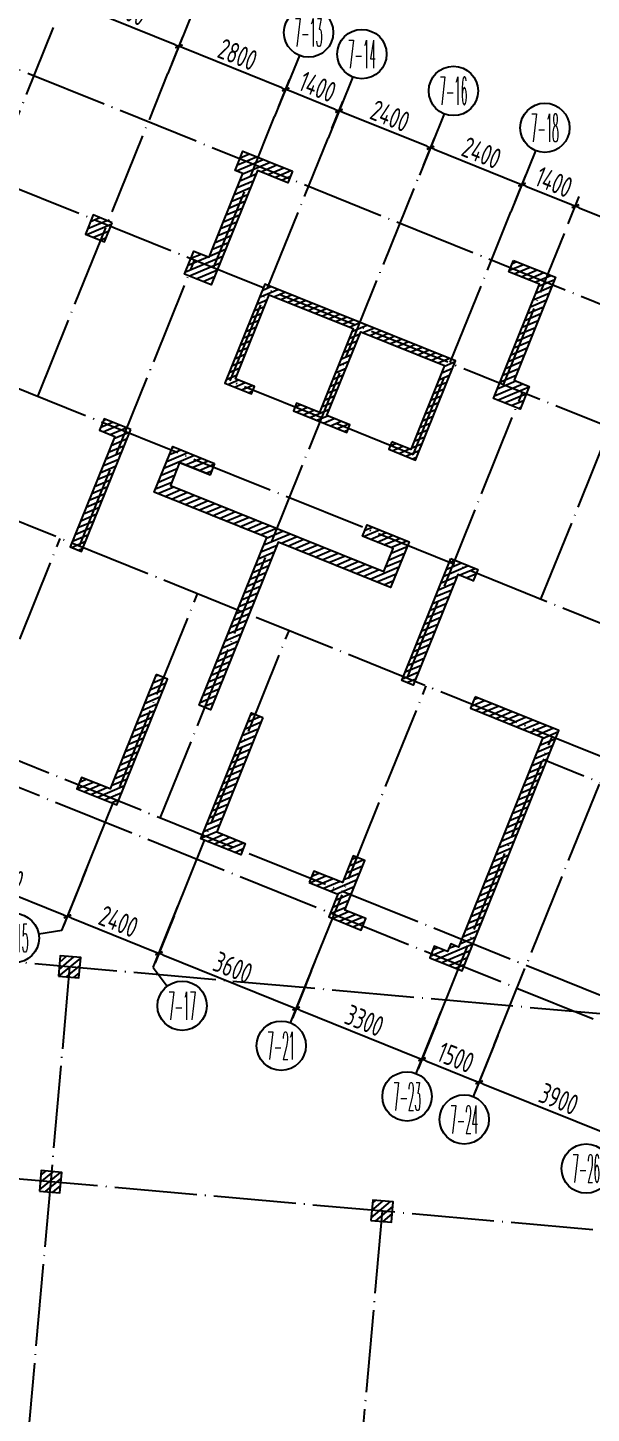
# Model space of a CAD drawing. Header units: millimetres. Extents: x 156735 to 386235, y 467499 to 703525.
# Drawn here: x 242699 to 256413, y 497870 to 531585 of the extents above; entities that cross this region are included whole.
import ezdxf
from ezdxf.enums import TextEntityAlignment as Align

# ---------------------------------------------------------------- set-up
doc = ezdxf.new("R2010")
doc.units = ezdxf.units.MM
doc.header["$LTSCALE"] = 100
doc.header["$PDMODE"] = 35
doc.header["$PDSIZE"] = 200
doc.linetypes.add('DOTE', pattern=[2.42, 2, -0.2, 0.02, -0.2])
for name, color, linetype in [('B-TEXT', 7, 'Continuous'), ('COLU', 7, 'Continuous'), ('colu-主楼', 7, 'Continuous'), ('h斜线-主楼', 7, 'Continuous'), ('h斜线-柱', 7, 'Continuous'), ('Q-AXIS', 3, 'Continuous'), ('Q-dote', 253, 'DOTE'), ('wall-主楼', 2, 'Continuous')]:
    doc.layers.add(name, color=color, linetype=linetype)
doc.styles.add('_TCH_AXIS', font='COMPLEX', dxfattribs={"bigfont": 'GBCBIG'})
doc.styles.add('COMPLEX', font='tssdeng.shx', dxfattribs={"width": 0.7, "bigfont": 'tssdchn.shx'})
doc.styles.add('TSSD_Dimension', font='Tssdeng.shx', dxfattribs={"width": 0.7, "bigfont": 'hztxt.shx'})
doc.dimstyles.new('TSSD_100_100$0', dxfattribs={"dimtxt": 300, "dimasz": 100, "dimexe": 250, "dimexo": 250, "dimgap": 100, "dimtad": 1, "dimdec": 0, "dimzin": 0, "dimdsep": 46, "dimtxsty": 'TSSD_Dimension', "dimblk": '_tsdbk', "dimblk1": '_tsdbk', "dimblk2": '_tsdbk', "dimsah": 1, "dimcen": 0, "dimclrt": 7, "dimadec": 0, "dimazin": 0, "dimtfac": 1, "dimtdec": 0, "dimtix": 1, "dimtmove": 2, "dimatfit": 3, "dimldrblk": '_tsdbk', "dimfxl": 1, "dimtolj": 1, "dimtzin": 0, "dimarcsym": 0})
pattern_1 = [(23.04538, (-467527.32, -323147.44), (-49.715429, 116.864777), [])]
pattern_2 = [(39.931646, (-467527.32, -323147.44), (-81.517904, 97.384965), [])]

# ---------------------------------------------------------------- blocks, each defined once
blk = doc.blocks.new('_tsdbk')
blk.add_line((-1, 0), (0, 0))
at = {"const_width": 0.5}
blk.add_lwpolyline([(-0.7, -0.7), (0.7, 0.7)], dxfattribs=at)
blk = doc.blocks.new('*D35')
at = {"layer": 'Defpoints', "color": 0}
for p in [(240789, 512450), (244128, 511104), (243667, 509961)]:
    blk.add_point(p, dxfattribs=at)
at = {"layer": 'Q-AXIS', "color": 0, "lineweight": -2}
for p, q in [((240696, 512218), (240235, 511075)), ((240421, 511270), (243575, 509999)), ((244034, 510872), (243574, 509729))]:
    blk.add_line(p, q, dxfattribs=at)
at = {"layer": 'Q-AXIS', "color": 0, "lineweight": -2, "xscale": 100, "yscale": 100, "zscale": 100}
for p, rotation in [((240328, 511307), 158.0453799604055), ((243667, 509961), 338.0453799604055)]:
    blk.add_blockref('_tsdbk', p, dxfattribs=dict(at, rotation=rotation))
at = {"layer": 'Q-AXIS', "color": 7, "insert": (242129, 510959), "char_height": 500, "attachment_point": 5, "rotation": 338.0454, "style": 'TSSD_Dimension'}
blk.add_mtext('\\A1;3600', dxfattribs=at)
blk = doc.blocks.new('*D43')
at = {"layer": 'Defpoints', "color": 0}
for p in [(254145, 507066), (257762, 505608), (257301, 504465)]:
    blk.add_point(p, dxfattribs=at)
at = {"layer": 'Q-AXIS', "color": 0, "lineweight": -2}
for p, q in [((254051, 506834), (253591, 505692)), ((253777, 505886), (257208, 504503)), ((257668, 505376), (257208, 504233))]:
    blk.add_line(p, q, dxfattribs=at)
at = {"layer": 'Q-AXIS', "color": 0, "lineweight": -2, "xscale": 100, "yscale": 100, "zscale": 100}
for p, rotation in [((253684, 505923), 158.0453799604055), ((257301, 504465), 338.0453799604055)]:
    blk.add_blockref('_tsdbk', p, dxfattribs=dict(at, rotation=rotation))
at = {"layer": 'Q-AXIS', "color": 7, "insert": (255624, 505519), "char_height": 500, "attachment_point": 5, "rotation": 338.0454, "style": 'TSSD_Dimension'}
blk.add_mtext('\\A1;3900', dxfattribs=at)
blk = doc.blocks.new('_AXISO')
blk.add_circle((0, 0), 0.5)
at = {"layer": 'B-TEXT', "style": 'COMPLEX', "width": 1.450893}
blk.add_attdef('A', text='', height=0.56, dxfattribs=at).set_placement((0.249375, -0.28), (0.749375, -0.28), align=Align.FIT)
blk = doc.blocks.new('*D46')
at = {"layer": 'Defpoints', "color": 0}
for p in [(249693, 508861), (252753, 507627), (252293, 506484)]:
    blk.add_point(p, dxfattribs=at)
at = {"layer": 'Q-AXIS', "color": 0, "lineweight": -2}
for p, q in [((249599, 508629), (249139, 507486)), ((249325, 507681), (252200, 506522)), ((252660, 507395), (252199, 506252))]:
    blk.add_line(p, q, dxfattribs=at)
at = {"layer": 'Q-AXIS', "color": 0, "lineweight": -2, "xscale": 100, "yscale": 100, "zscale": 100}
for p, rotation in [((249232, 507718), 158.0453799604055), ((252293, 506484), 338.0453799604055)]:
    blk.add_blockref('_tsdbk', p, dxfattribs=dict(at, rotation=rotation))
at = {"layer": 'Q-AXIS', "color": 7, "insert": (250893, 507426), "char_height": 500, "attachment_point": 5, "rotation": 338.0454, "style": 'TSSD_Dimension'}
blk.add_mtext('\\A1;3300', dxfattribs=at)
blk = doc.blocks.new('*D47')
at = {"layer": 'Defpoints', "color": 0}
for p in [(246354, 510207), (249693, 508861), (249232, 507718)]:
    blk.add_point(p, dxfattribs=at)
at = {"layer": 'Q-AXIS', "color": 0, "lineweight": -2}
for p, q in [((246260, 509975), (245800, 508832)), ((245986, 509027), (249139, 507755)), ((249599, 508629), (249139, 507486))]:
    blk.add_line(p, q, dxfattribs=at)
at = {"layer": 'Q-AXIS', "color": 0, "lineweight": -2, "xscale": 100, "yscale": 100, "zscale": 100}
for p, rotation in [((245893, 509064), 158.0453799604055), ((249232, 507718), 338.0453799604055)]:
    blk.add_blockref('_tsdbk', p, dxfattribs=dict(at, rotation=rotation))
at = {"layer": 'Q-AXIS', "color": 7, "insert": (247694, 508716), "char_height": 500, "attachment_point": 5, "rotation": 338.0454, "style": 'TSSD_Dimension'}
blk.add_mtext('\\A1;3600', dxfattribs=at)
blk = doc.blocks.new('*D48')
at = {"layer": 'Defpoints', "color": 0}
for p in [(244128, 511104), (246354, 510207), (245893, 509064)]:
    blk.add_point(p, dxfattribs=at)
at = {"layer": 'Q-AXIS', "color": 0, "lineweight": -2}
for p, q in [((244034, 510872), (243574, 509729)), ((243760, 509924), (245800, 509101)), ((246260, 509975), (245800, 508832))]:
    blk.add_line(p, q, dxfattribs=at)
at = {"layer": 'Q-AXIS', "color": 0, "lineweight": -2, "xscale": 100, "yscale": 100, "zscale": 100}
for p, rotation in [((243667, 509961), 158.0453799604055), ((245893, 509064), 338.0453799604055)]:
    blk.add_blockref('_tsdbk', p, dxfattribs=dict(at, rotation=rotation))
at = {"layer": 'Q-AXIS', "color": 7, "insert": (244911, 509837), "char_height": 500, "attachment_point": 5, "rotation": 338.0454, "style": 'TSSD_Dimension'}
blk.add_mtext('\\A1;2400', dxfattribs=at)
blk = doc.blocks.new('*D49')
at = {"layer": 'Defpoints', "color": 0}
for p in [(252753, 507627), (254145, 507066), (253684, 505923)]:
    blk.add_point(p, dxfattribs=at)
at = {"layer": 'Q-AXIS', "color": 0, "lineweight": -2}
for p, q in [((252660, 507395), (252199, 506252)), ((254051, 506834), (253591, 505692)), ((252386, 506447), (253591, 505961))]:
    blk.add_line(p, q, dxfattribs=at)
at = {"layer": 'Q-AXIS', "color": 0, "lineweight": -2, "xscale": 100, "yscale": 100, "zscale": 100}
for p, rotation in [((252293, 506484), 158.0453799604055), ((253684, 505923), 338.0453799604055)]:
    blk.add_blockref('_tsdbk', p, dxfattribs=dict(at, rotation=rotation))
at = {"layer": 'Q-AXIS', "color": 7, "insert": (253119, 506528), "char_height": 500, "attachment_point": 5, "rotation": 338.0454, "style": 'TSSD_Dimension'}
blk.add_mtext('\\A1;1500', dxfattribs=at)
blk = doc.blocks.new('*D90')
at = {"layer": 'Defpoints', "color": 0}
for p in [(255757, 526580), (258622, 526197), (258354, 525533)]:
    blk.add_point(p, dxfattribs=at)
at = {"layer": 'Q-AXIS', "color": 0, "lineweight": -2}
for p, q in [((255851, 526812), (256118, 527475)), ((256118, 527206), (258529, 526234)), ((258448, 525765), (258715, 526429))]:
    blk.add_line(p, q, dxfattribs=at)
at = {"layer": 'Q-AXIS', "color": 0, "lineweight": -2, "xscale": 100, "yscale": 100, "zscale": 100}
for p, rotation in [((256025, 527243), 158.0453799604055), ((258622, 526197), 338.0453799604055)]:
    blk.add_blockref('_tsdbk', p, dxfattribs=dict(at, rotation=rotation))
at = {"layer": 'Q-AXIS', "color": 7, "insert": (258088, 526789), "char_height": 500, "attachment_point": 5, "rotation": 338.0454, "style": 'TSSD_Dimension'}
blk.add_mtext('\\A1;2800', dxfattribs=at)
blk = doc.blocks.new('*D91')
at = {"layer": 'Defpoints', "color": 0}
for p in [(250274, 529561), (250007, 528898), (252233, 528000)]:
    blk.add_point(p, dxfattribs=at)
at = {"layer": 'Q-AXIS', "color": 0, "lineweight": -2}
for p, q in [((250100, 529130), (250368, 529793)), ((252408, 528702), (250367, 529524)), ((252326, 528232), (252594, 528896))]:
    blk.add_line(p, q, dxfattribs=at)
at = {"layer": 'Q-AXIS', "color": 0, "lineweight": -2, "xscale": 100, "yscale": 100, "zscale": 100}
for p, rotation in [((250274, 529561), 158.0453799604055), ((252500, 528664), 338.0453799604055)]:
    blk.add_blockref('_tsdbk', p, dxfattribs=dict(at, rotation=rotation))
at = {"layer": 'Q-AXIS', "color": 7, "insert": (251518, 529437), "char_height": 500, "attachment_point": 5, "rotation": 338.0454, "style": 'TSSD_Dimension'}
blk.add_mtext('\\A1;2400', dxfattribs=at)
blk = doc.blocks.new('*D92')
at = {"layer": 'Defpoints', "color": 0}
for p in [(252233, 528000), (254726, 527767), (254459, 527103)]:
    blk.add_point(p, dxfattribs=at)
at = {"layer": 'Q-AXIS', "color": 0, "lineweight": -2}
for p, q in [((252326, 528232), (252594, 528896)), ((252593, 528627), (254634, 527804)), ((254552, 527335), (254820, 527999))]:
    blk.add_line(p, q, dxfattribs=at)
at = {"layer": 'Q-AXIS', "color": 0, "lineweight": -2, "xscale": 100, "yscale": 100, "zscale": 100}
for p, rotation in [((252500, 528664), 158.0453799604055), ((254726, 527767), 338.0453799604055)]:
    blk.add_blockref('_tsdbk', p, dxfattribs=dict(at, rotation=rotation))
at = {"layer": 'Q-AXIS', "color": 7, "insert": (253744, 528540), "char_height": 500, "attachment_point": 5, "rotation": 338.0454, "style": 'TSSD_Dimension'}
blk.add_mtext('\\A1;2400', dxfattribs=at)
blk = doc.blocks.new('*D93')
at = {"layer": 'Defpoints', "color": 0}
for p in [(254459, 527103), (256025, 527243), (255757, 526580)]:
    blk.add_point(p, dxfattribs=at)
at = {"layer": 'Q-AXIS', "color": 0, "lineweight": -2}
for p, q in [((254552, 527335), (254820, 527999)), ((254819, 527730), (255932, 527281)), ((255851, 526812), (256118, 527475))]:
    blk.add_line(p, q, dxfattribs=at)
at = {"layer": 'Q-AXIS', "color": 0, "lineweight": -2, "xscale": 100, "yscale": 100, "zscale": 100}
for p, rotation in [((254726, 527767), 158.0453799604055), ((256025, 527243), 338.0453799604055)]:
    blk.add_blockref('_tsdbk', p, dxfattribs=dict(at, rotation=rotation))
at = {"layer": 'Q-AXIS', "color": 7, "insert": (255506, 527830), "char_height": 500, "attachment_point": 5, "rotation": 338.0454, "style": 'TSSD_Dimension'}
blk.add_mtext('\\A1;1400', dxfattribs=at)
blk = doc.blocks.new('*D94')
at = {"layer": 'Defpoints', "color": 0}
for p in [(248976, 530085), (248708, 529421), (250007, 528898)]:
    blk.add_point(p, dxfattribs=at)
at = {"layer": 'Q-AXIS', "color": 0, "lineweight": -2}
for p, q in [((248802, 529653), (249069, 530317)), ((250182, 529599), (249069, 530048)), ((250100, 529130), (250368, 529793))]:
    blk.add_line(p, q, dxfattribs=at)
at = {"layer": 'Q-AXIS', "color": 0, "lineweight": -2, "xscale": 100, "yscale": 100, "zscale": 100}
for p, rotation in [((248976, 530085), 158.0453799604055), ((250274, 529561), 338.0453799604055)]:
    blk.add_blockref('_tsdbk', p, dxfattribs=dict(at, rotation=rotation))
at = {"layer": 'Q-AXIS', "color": 7, "insert": (249756, 530148), "char_height": 500, "attachment_point": 5, "rotation": 338.0454, "style": 'TSSD_Dimension'}
blk.add_mtext('\\A1;1400', dxfattribs=at)
blk = doc.blocks.new('*D95')
at = {"layer": 'Defpoints', "color": 0}
for p in [(243597, 532253), (243329, 531590), (246111, 530468)]:
    blk.add_point(p, dxfattribs=at)
at = {"layer": 'Q-AXIS', "color": 0, "lineweight": -2}
for p, q in [((243422, 531821), (243690, 532485)), ((246286, 531169), (243689, 532216)), ((246205, 530700), (246472, 531364))]:
    blk.add_line(p, q, dxfattribs=at)
at = {"layer": 'Q-AXIS', "color": 0, "lineweight": -2, "xscale": 100, "yscale": 100, "zscale": 100}
for p, rotation in [((243597, 532253), 158.0453799604055), ((246379, 531132), 338.0453799604055)]:
    blk.add_blockref('_tsdbk', p, dxfattribs=dict(at, rotation=rotation))
at = {"layer": 'Q-AXIS', "color": 7, "insert": (245119, 532017), "char_height": 500, "attachment_point": 5, "rotation": 338.0454, "style": 'TSSD_Dimension'}
blk.add_mtext('\\A1;3000', dxfattribs=at)
blk = doc.blocks.new('*D96')
at = {"layer": 'Defpoints', "color": 0}
for p in [(246379, 531132), (246111, 530468), (248708, 529421)]:
    blk.add_point(p, dxfattribs=at)
at = {"layer": 'Q-AXIS', "color": 0, "lineweight": -2}
for p, q in [((246205, 530700), (246472, 531364)), ((248883, 530122), (246472, 531094)), ((248802, 529653), (249069, 530317))]:
    blk.add_line(p, q, dxfattribs=at)
at = {"layer": 'Q-AXIS', "color": 0, "lineweight": -2, "xscale": 100, "yscale": 100, "zscale": 100}
for p, rotation in [((246379, 531132), 158.0453799604055), ((248976, 530085), 338.0453799604055)]:
    blk.add_blockref('_tsdbk', p, dxfattribs=dict(at, rotation=rotation))
at = {"layer": 'Q-AXIS', "color": 7, "insert": (247808, 530933), "char_height": 500, "attachment_point": 5, "rotation": 338.0454, "style": 'TSSD_Dimension'}
blk.add_mtext('\\A1;2800', dxfattribs=at)

msp = doc.modelspace()

# ---------------------------------------------------------------- hatches: boundary and pattern name
at = {"layer": 'h斜线-主楼'}
h = msp.add_hatch(dxfattribs=at)
h.set_pattern_fill('ANSI31', color=256, scale=40, angle=-21.95462, style=0)
h.set_pattern_definition(pattern_1)
h.paths.add_polyline_path([(249143, 528092.1), (249030.8, 527813.9), (248288.8, 528113), (247167.2, 525330.5), (246518, 525592.2), (246742.3, 526148.7), (247113.3, 525999.2), (247935.8, 528039.6), (247750.3, 528114.4), (247937.3, 528578.2)])
h = msp.add_hatch(dxfattribs=at)
h.set_pattern_fill('ANSI31', color=256, scale=40, angle=-21.95462, style=0)
h.set_pattern_definition(pattern_1)
h.paths.add_polyline_path([(244757.2, 526841.1), (244293.5, 527028.1), (244106.5, 526564.3), (244570.3, 526377.4)])
h = msp.add_hatch(dxfattribs=at)
h.set_pattern_fill('ANSI31', color=256, scale=40, angle=-21.95462, style=0)
h.set_pattern_definition(pattern_1)
h.paths.add_polyline_path([(254522.4, 525923.7), (255542.6, 525512.4), (254533.1, 523008.2), (254904.1, 522858.7), (254679.8, 522302.2), (254030.6, 522563.9), (255152.2, 525346.3), (254410.2, 525645.4)])
h = msp.add_hatch(dxfattribs=at)
h.set_pattern_fill('ANSI31', color=256, scale=40, angle=-21.95462, style=0)
h.set_pattern_definition(pattern_1)
h.paths.add_polyline_path([(251558, 521512), (251483.2, 521326.5), (252132.5, 521064.8), (253104.5, 523476.3), (248467.1, 525345.6), (247495.1, 522934.2), (248144.3, 522672.5), (248219.1, 522858), (247755.3, 523044.9), (248577.9, 525085.4), (250618.3, 524262.8), (249795.8, 522222.4), (249239.3, 522446.7), (249164.5, 522261.2), (250463, 521737.8), (250537.8, 521923.3), (249981.3, 522147.6), (250803.8, 524188.1), (252844.3, 523365.6), (252021.8, 521325.1)])
h = msp.add_hatch(dxfattribs=at)
h.set_pattern_fill('ANSI31', color=256, scale=40, angle=-21.95462, style=0)
h.set_pattern_definition(pattern_1)
h.paths.add_polyline_path([(245208, 521807.6), (244558.8, 522069.3), (244446.6, 521791), (244817.6, 521641.5), (243733.4, 518951.8), (244011.6, 518839.6)])
h = msp.add_hatch(dxfattribs=at)
h.set_pattern_fill('ANSI31', color=256, scale=40, angle=-21.95462, style=0)
h.set_pattern_definition(pattern_1)
h.paths.add_polyline_path([(247248.5, 520985), (247136.3, 520706.8), (246394.3, 521005.9), (246170, 520449.4), (251363.9, 518355.7), (251588.2, 518912.2), (250846.2, 519211.3), (250958.4, 519489.5), (251978.6, 519078.3), (251530, 517965.3), (248793.9, 519068.2), (247148.9, 514987.3), (246870.6, 515099.5), (248515.6, 519180.4), (245779.6, 520283.3), (246228.2, 521396.3)])
h = msp.add_hatch(dxfattribs=at)
h.set_pattern_fill('ANSI31', color=256, scale=40, angle=-21.95462, style=0)
h.set_pattern_definition(pattern_1)
h.paths.add_polyline_path([(252998.8, 518667), (253648.1, 518405.3), (253535.9, 518127.1), (253164.9, 518276.6), (252080.7, 515586.9), (251802.4, 515699.1)])
h = msp.add_hatch(dxfattribs=at)
h.set_pattern_fill('ANSI31', color=256, scale=40, angle=-21.95462, style=0)
h.set_pattern_definition(pattern_1)
h.paths.add_polyline_path([(245823.4, 515845.1), (244701.8, 513062.6), (244006.2, 513343), (243894, 513064.8), (244867.9, 512672.2), (246101.7, 515732.9)])
h = msp.add_hatch(dxfattribs=at)
h.set_pattern_fill('ANSI31', color=256, scale=40, angle=-21.95462, style=0)
h.set_pattern_definition(pattern_1)
h.paths.add_polyline_path([(253584.1, 515304.4), (253471.9, 515026.1), (255234.1, 514315.8), (253177.8, 509214.6), (252992.3, 509289.4), (252917.6, 509103.9), (252592.9, 509234.8), (252480.8, 508956.5), (253269.1, 508638.7), (255624.5, 514481.8)])
h = msp.add_hatch(dxfattribs=at)
h.set_pattern_fill('ANSI31', color=256, scale=40, angle=-21.95462, style=0)
h.set_pattern_definition(pattern_1)
h.paths.add_polyline_path([(248420.4, 514798.2), (247298.7, 512015.8), (247994.4, 511735.4), (247882.2, 511457.1), (246908.3, 511849.7), (248142.1, 514910.4)])
h = msp.add_hatch(dxfattribs=at)
h.set_pattern_fill('ANSI31', color=256, scale=40, angle=-21.95462, style=0)
h.set_pattern_definition(pattern_1)
h.paths.add_polyline_path([(249551.7, 510784.2), (250247.3, 510503.8), (250022.9, 509947.3), (250811.3, 509629.5), (250923.5, 509907.7), (250413.4, 510113.4), (250899.4, 511319.1), (250621.1, 511431.2), (250359.4, 510782), (249663.8, 511062.4)])
at = {"layer": 'h斜线-柱'}
h = msp.add_hatch(dxfattribs=at)
h.set_pattern_fill('ANSI31', color=256, scale=40, angle=-5.06835, style=0)
h.set_pattern_definition(pattern_2)
h.paths.add_polyline_path([(243447.7, 508506.3), (243945.7, 508462.1), (243989.9, 508960.2), (243491.9, 509004.3)])
h = msp.add_hatch(dxfattribs=at)
h.set_pattern_fill('ANSI31', color=256, scale=40, angle=-5.06835, style=0)
h.set_pattern_definition(pattern_2)
h.paths.add_polyline_path([(242983.9, 503276.8), (243481.9, 503232.7), (243526.1, 503730.7), (243028.1, 503774.9)])
h = msp.add_hatch(dxfattribs=at)
h.set_pattern_fill('ANSI31', color=256, scale=40, angle=-5.06835, style=0)
h.set_pattern_definition([(39.931646, (-475595.65, -322431.85), (-81.517904, 97.384965), [])])
h.paths.add_polyline_path([(251052.2, 502561.2), (251550.3, 502517.1), (251594.4, 503015.1), (251096.4, 503059.3)])

# ---------------------------------------------------------------- linework, layer by layer
at = {"layer": 'COLU'}
for points in [[(243447.7, 508506.3), (243945.7, 508462.1), (243989.9, 508960.2), (243491.9, 509004.3)], [(242983.9, 503276.8), (243481.9, 503232.7), (243526.1, 503730.7), (243028.1, 503774.9)], [(251052.2, 502561.2), (251550.3, 502517.1), (251594.4, 503015.1), (251096.4, 503059.3)]]:
    msp.add_lwpolyline(points, close=True, dxfattribs=at)
at = {"layer": 'colu-主楼'}
msp.add_lwpolyline([(244757.2, 526841.1), (244293.5, 527028.1), (244106.5, 526564.3), (244570.3, 526377.4)], close=True, dxfattribs=at)
at = {"layer": 'Q-AXIS'}
for p, q in [((246711.8, 531957.5), (246111.4, 530467.9)), ((249308.8, 530910.6), (248708.3, 529421.1)), ((250607.2, 530387.2), (250006.8, 528897.7)), ((252833.2, 529489.9), (252232.8, 528000.4)), ((255059.1, 528592.6), (254458.7, 527103.1)), ((243527.5, 509614.5), (244127.9, 511104)), ((245753.4, 508717.2), (246353.9, 510206.8)), ((243527.5, 509614.5), (242968.3, 509525.8)), ((249092.4, 507371.3), (249692.8, 508860.8)), ((245753.4, 508717.2), (246094.8, 508265.5)), ((252153.1, 506137.5), (252753.5, 507627)), ((253544.3, 505576.7), (254144.7, 507066.2))]:
    msp.add_line(p, q, dxfattribs=at)
at = {"layer": 'Q-dote', "ltscale": 10}
for p, q in [((273734.4, 517963.6), (232142.3, 534729.5)), ((259652.3, 520729), (231132.9, 532225.3)), ((236337.1, 514244.6), (243328.9, 531589.5)), ((242944.7, 522612.1), (246111.4, 530467.9)), ((247224, 525738.9), (248708.3, 529421.1)), ((247625.2, 522989.5), (250006.8, 528897.7)), ((271042.5, 511285.7), (229450.5, 528051.7)), ((245925.5, 512353.7), (252232.8, 528000.4)), ((252077.1, 521195), (254458.7, 527103.1)), ((254272.9, 522897.5), (255757.2, 526579.7)), ((243956.2, 518969.8, 0), (246760.3, 525925.9, 0)), ((255187.4, 517677), (258354.1, 525532.8)), ((254051.2, 506834.4), (261136.6, 524411.2)), ((252077.1, 521195), (247625.2, 522989.5)), ((251932.6, 515754.4), (254736.6, 522710.6)), ((256848.2, 513772.9), (239040.6, 520951.3)), ((267902, 503494.9), (226309.9, 520260.8)), ((267677.7, 502938.4), (226085.6, 519704.4)), ((240695.5, 512218.1), (243492.5, 519156.7)), ((244034.5, 510872.2), (246831.4, 517810.7)), ((246260.4, 509974.9), (249057.4, 516913.5)), ((249599.3, 508628.9), (252396.3, 515567.5)), ((252660, 507395.2), (255457, 514333.7)), ((269696.6, 507946.8), (255232.7, 513777.2)), ((365391.2, 497942), (197400.6, 512841.2)), ((243718.8, 508733.2), (241935.9, 488630.7)), ((364927.4, 492712.5), (205005.1, 506896.2)), ((251323.3, 502788.2), (250004.2, 487915.1))]:
    msp.add_line(p, q, dxfattribs=at)
at = {"layer": 'wall-主楼'}
msp.add_line((246394.3, 521005.9, 0), (247136.3, 520706.8, 0), dxfattribs=at)
at = {"layer": 'wall-主楼', "elevation": 0}
for points in [[(249143, 528092.1), (249030.8, 527813.9), (248288.8, 528113), (247167.2, 525330.5), (246518, 525592.2), (246742.3, 526148.7), (247113.3, 525999.2), (247935.8, 528039.6), (247750.3, 528114.4), (247937.3, 528578.2)], [(254522.4, 525923.7), (255542.6, 525512.4), (254533.1, 523008.2), (254904.1, 522858.7), (254679.8, 522302.2), (254030.6, 522563.9), (255152.2, 525346.3), (254410.2, 525645.4)], [(251558, 521512), (251483.2, 521326.5), (252132.5, 521064.8), (253104.5, 523476.3), (248467.1, 525345.6), (247495.1, 522934.2), (248144.3, 522672.5), (248219.1, 522858), (247755.3, 523044.9), (248577.9, 525085.4), (250618.3, 524262.8), (249795.8, 522222.4), (249239.3, 522446.7), (249164.5, 522261.2), (250463, 521737.8), (250537.8, 521923.3), (249981.3, 522147.6), (250803.8, 524188.1), (252844.3, 523365.6), (252021.8, 521325.1)], [(245208, 521807.6), (244558.8, 522069.3), (244446.6, 521791), (244817.6, 521641.5), (243733.4, 518951.8), (244011.6, 518839.6)], [(247248.5, 520985), (247136.3, 520706.8), (246394.3, 521005.9), (246170, 520449.4), (251363.9, 518355.7), (251588.2, 518912.2), (250846.2, 519211.3), (250958.4, 519489.5), (251978.6, 519078.3), (251530, 517965.3), (248793.9, 519068.2), (247148.9, 514987.3), (246870.6, 515099.5), (248515.6, 519180.4), (245779.6, 520283.3), (246228.2, 521396.3)], [(252998.8, 518667), (253648.1, 518405.3), (253535.9, 518127.1), (253164.9, 518276.6), (252080.7, 515586.9), (251802.4, 515699.1)], [(249551.7, 510784.2), (250247.3, 510503.8), (250022.9, 509947.3), (250811.3, 509629.5), (250923.5, 509907.7), (250413.4, 510113.4), (250899.4, 511319.1), (250621.1, 511431.2), (250359.4, 510782), (249663.8, 511062.4)]]:
    msp.add_lwpolyline(points, close=True, dxfattribs=at)
at = {"layer": 'wall-主楼'}
for points in [[(245823.4, 515845.1), (244701.8, 513062.6), (244006.2, 513343), (243894, 513064.8), (244867.9, 512672.2), (246101.7, 515732.9)], [(253584.1, 515304.4), (253471.9, 515026.1), (255234.1, 514315.8), (253177.8, 509214.6), (252992.3, 509289.4), (252917.6, 509103.9), (252592.9, 509234.8), (252480.8, 508956.5), (253269.1, 508638.7), (255624.5, 514481.8)], [(248420.4, 514798.2), (247298.7, 512015.8), (247994.4, 511735.4), (247882.2, 511457.1), (246908.3, 511849.7), (248142.1, 514910.4)]]:
    msp.add_lwpolyline(points, close=True, dxfattribs=at)

# ---------------------------------------------------------------- block references
at = {"layer": 'Q-AXIS'}
ref = msp.add_blockref('_AXISO', (249533.1, 531467.1), dxfattribs=dict(at, xscale=1199.999999999998, yscale=1200, zscale=1200, rotation=359.9996457873818))
ref.add_attrib('A', '7-13', dxfattribs={"color": 7, "height": 678.82, "rotation": 359.99965, "style": '_TCH_AXIS', "width": 0.28}).set_placement((249193.7, 531127.7), (249872.5, 531127.7), align=Align.FIT)
ref = msp.add_blockref('_AXISO', (250831.6, 530943.7), dxfattribs=dict(at, xscale=1199.999999999998, yscale=1200, zscale=1200, rotation=359.9996457873818))
ref.add_attrib('A', '7-14', dxfattribs={"color": 7, "height": 678.82, "rotation": 359.99965, "style": '_TCH_AXIS', "width": 0.272727}).set_placement((250492.2, 530604.3), (251171, 530604.3), align=Align.FIT)
ref = msp.add_blockref('_AXISO', (253057.5, 530046.4), dxfattribs=dict(at, xscale=1199.999999999998, yscale=1200, zscale=1200, rotation=359.9996457873818))
ref.add_attrib('A', '7-16', dxfattribs={"color": 7, "height": 678.82, "rotation": 359.99965, "style": '_TCH_AXIS', "width": 0.28}).set_placement((252718.1, 529707), (253396.9, 529707), align=Align.FIT)
ref = msp.add_blockref('_AXISO', (255283.5, 529149.1), dxfattribs=dict(at, xscale=1199.999999999998, yscale=1200, zscale=1200, rotation=359.9996457873818))
ref.add_attrib('A', '7-18', dxfattribs={"color": 7, "height": 678.82, "rotation": 359.99965, "style": '_TCH_AXIS', "width": 0.28}).set_placement((254944.1, 528809.7), (255622.9, 528809.7), align=Align.FIT)
ref = msp.add_blockref('_AXISO', (242375.7, 509431.9), dxfattribs=dict(at, xscale=1199.999999999998, yscale=1200, zscale=1200, rotation=359.9996457873791))
ref.add_attrib('A', '7-15', dxfattribs={"color": 7, "height": 678.82, "rotation": 359.99965, "style": '_TCH_AXIS', "width": 0.28}).set_placement((242036.3, 509092.5), (242715.1, 509092.5), align=Align.FIT)
ref = msp.add_blockref('_AXISO', (246456.6, 507786.9), dxfattribs=dict(at, xscale=1199.999999999998, yscale=1200, zscale=1200, rotation=359.9996457873791))
ref.add_attrib('A', '7-17', dxfattribs={"color": 7, "height": 678.82, "rotation": 359.99965, "style": '_TCH_AXIS', "width": 0.28}).set_placement((246117.2, 507447.4), (246796, 507447.4), align=Align.FIT)
ref = msp.add_blockref('_AXISO', (248868, 506814.8), dxfattribs=dict(at, xscale=1199.999999999998, yscale=1200, zscale=1200, rotation=359.9996457873791))
ref.add_attrib('A', '7-21', dxfattribs={"color": 7, "height": 678.82, "rotation": 359.99965, "style": '_TCH_AXIS', "width": 0.28}).set_placement((248528.6, 506475.4), (249207.5, 506475.4), align=Align.FIT)
ref = msp.add_blockref('_AXISO', (251928.7, 505581), dxfattribs=dict(at, xscale=1199.999999999998, yscale=1200, zscale=1200, rotation=359.9996457873791))
ref.add_attrib('A', '7-23', dxfattribs={"color": 7, "height": 678.82, "rotation": 359.99965, "style": '_TCH_AXIS', "width": 0.2625}).set_placement((251589.3, 505241.6), (252268.1, 505241.6), align=Align.FIT)
ref = msp.add_blockref('_AXISO', (253320, 505020.2), dxfattribs=dict(at, xscale=1199.999999999998, yscale=1200, zscale=1200, rotation=359.9996457873791))
ref.add_attrib('A', '7-24', dxfattribs={"color": 7, "height": 678.82, "rotation": 359.99965, "style": '_TCH_AXIS', "width": 0.256098}).set_placement((252980.5, 504680.8), (253659.4, 504680.8), align=Align.FIT)
ref = msp.add_blockref('_AXISO', (256287.9, 503823.8), dxfattribs=dict(at, xscale=1199.999999999998, yscale=1200, zscale=1200, rotation=359.9996457873791))
ref.add_attrib('A', '7-26', dxfattribs={"color": 7, "height": 678.82, "rotation": 359.99965, "style": '_TCH_AXIS', "width": 0.2625}).set_placement((255948.5, 503484.4), (256627.3, 503484.4), align=Align.FIT)

# ---------------------------------------------------------------- dimensions: what is measured, and where the dimension line sits
for base, p1, p2, angle, picture, middle in [((243596.5, 532253.4), (246111.4, 530467.9), (243328.9, 531589.5), 158.04538, '*D95', (245118.6, 532017.2)), ((246379, 531131.8), (248708.3, 529421.1), (246111.4, 530467.9), 158.04538, '*D96', (247808.3, 530933)), ((248975.9, 530084.9), (250006.8, 528897.7), (248708.3, 529421.1), 158.04538, '*D94', (249756, 530147.8)), ((250274.4, 529561.5), (252232.8, 528000.4), (250006.8, 528897.7), 158.04538, '*D91', (251518.2, 529437.5)), ((254726.3, 527766.9), (252232.8, 528000.4), (254458.7, 527103.1), 338.04538, '*D92', (253744.2, 528540.2)), ((256024.8, 527243.5), (254458.7, 527103.1), (255757.2, 526579.7), 338.04538, '*D93', (255506.4, 527829.8)), ((243667.3, 509961.3), (240789, 512450), (244127.9, 511104), 338.04538, '*D35', (242128.7, 510958.9)), ((245893.2, 509064), (244127.9, 511104), (246353.9, 510206.8), 338.04538, '*D48', (244911.1, 509837.2)), ((249232.2, 507718), (246353.9, 510206.8), (249692.8, 508860.8), 338.04538, '*D47', (247693.5, 508715.6)), ((252292.8, 506484.3), (249692.8, 508860.8), (252753.5, 507627), 338.04538, '*D46', (250893.4, 507425.8)), ((253684.1, 505923.5), (252753.5, 507627), (254144.7, 507066.2), 338.04538, '*D49', (253119.3, 506528.5)), ((257301.2, 504465.4), (254144.7, 507066.2), (257761.9, 505608.1), 338.04538, '*D43', (255623.5, 505519))]:
    dim = msp.add_linear_dim(base=base, p1=p1, p2=p2, angle=angle, dimstyle='TSSD_100_100$0', override={"dimtxt": 500}, dxfattribs=at)
    dim.commit()
    dim.dimension.update_dxf_attribs({"geometry": picture, "text_midpoint": middle})
dim = msp.add_linear_dim(base=(258621.7, 526196.6), p1=(255757.2, 526579.7), p2=(258354.1, 525532.8), angle=338.04538, dimstyle='TSSD_100_100$0', override={"dimtxt": 500}, dxfattribs=at)
dim.commit()
dim.dimension.update_dxf_attribs({"geometry": '*D90', "text_midpoint": (258088.1, 526789.1), "dimtype": 160})

doc.saveas('drawing.dxf')
